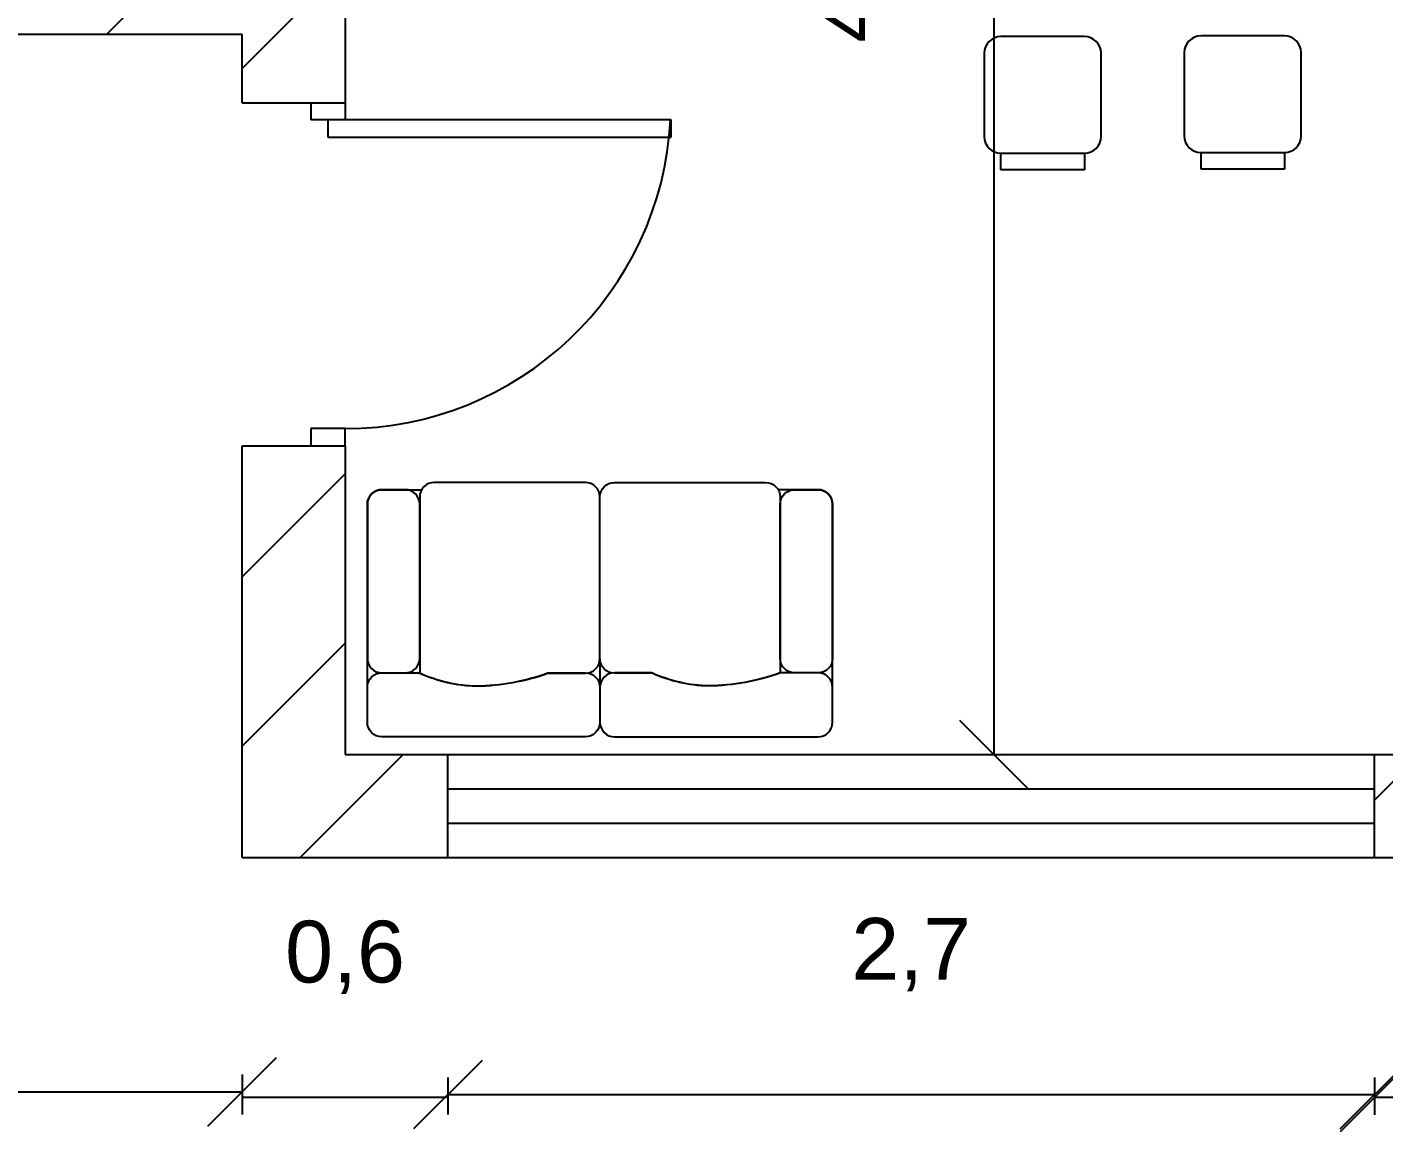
# Model space of a CAD drawing. Header units: metres. Extents: x 0 to 12.9, y 1.2 to 8.8.
# Drawn here: x 3.673 to 7.628, y 1.2 to 4.42 of the extents above; entities that cross this region are included whole.
import ezdxf

# ---------------------------------------------------------------- set-up
doc = ezdxf.new("R2010")
doc.units = ezdxf.units.M
doc.layers.add('SAGTA Muebles', color=7, linetype='Continuous')
doc.styles.get("Standard").update_dxf_attribs({"font": 'arial.ttf'})
doc.dimstyles.new('cota 100', dxfattribs={"dimtxt": 0.18, "dimasz": 0.2, "dimexe": 0.05, "dimexo": 0, "dimgap": 0.3, "dimtad": 1, "dimtxsty": 'Standard', "dimblk": 'OBLIQUE', "dimcen": 2.5, "dimadec": 0, "dimazin": 0, "dimtfac": 1, "dimtix": 1, "dimtmove": 2, "dimatfit": 3, "dimldrblk": 'OBLIQUE', "dimfxl": 0.05, "dimfxlon": 1, "dimarcsym": 0})

# ---------------------------------------------------------------- blocks, each defined once
blk = doc.blocks.new('_Oblique')
at = {"color": 0, "linetype": 'ByBlock', "lineweight": -2}
blk.add_line((-0.5, -0.5), (0.5, 0.5), dxfattribs=at)
blk = doc.blocks.new('*D30')
at = {"color": 0, "lineweight": -2, "transparency": 16777216}
for p, q in [((7.6, 1.3504), (7.6, 1.2504)), ((10.4, 1.3504), (10.4, 1.2504)), ((10.4, 1.3004), (7.6, 1.3004))]:
    blk.add_line(p, q, dxfattribs=at)
at = {"layer": 'Defpoints', "color": 0, "transparency": 16777216}
for p in [(7.6, 2), (10.4, 2), (7.6, 1.3004)]:
    blk.add_point(p, dxfattribs=at)
at = {"color": 0, "lineweight": -2, "transparency": 16777216, "xscale": 0.2, "yscale": 0.2, "zscale": 0.2, "rotation": 180}
blk.add_blockref('_Oblique', (7.6, 1.3004), dxfattribs=at)
at = {"color": 0, "lineweight": -2, "transparency": 16777216, "xscale": 0.2, "yscale": 0.2, "zscale": 0.2}
blk.add_blockref('_Oblique', (10.4, 1.3004), dxfattribs=at)
at = {"color": 0, "transparency": 16777216, "insert": (9, 1.7086), "char_height": 0.18, "attachment_point": 5}
blk.add_mtext('2,8', dxfattribs=at)
blk = doc.blocks.new('*D32')
at = {"color": 0, "lineweight": -2, "transparency": 16777216}
for p, q in [((4.9, 1.3588), (4.9, 1.2588)), ((7.6, 1.3588), (7.6, 1.2588)), ((7.6, 1.3088), (4.9, 1.3088))]:
    blk.add_line(p, q, dxfattribs=at)
at = {"layer": 'Defpoints', "color": 0, "transparency": 16777216}
for p in [(4.9, 2), (7.6, 2), (4.9, 1.3088)]:
    blk.add_point(p, dxfattribs=at)
at = {"color": 0, "lineweight": -2, "transparency": 16777216, "xscale": 0.2, "yscale": 0.2, "zscale": 0.2, "rotation": 180}
blk.add_blockref('_Oblique', (4.9, 1.3088), dxfattribs=at)
at = {"color": 0, "lineweight": -2, "transparency": 16777216, "xscale": 0.2, "yscale": 0.2, "zscale": 0.2}
blk.add_blockref('_Oblique', (7.6, 1.3088), dxfattribs=at)
at = {"color": 0, "transparency": 16777216, "insert": (6.25, 1.717), "char_height": 0.18, "attachment_point": 5}
blk.add_mtext('2,7', dxfattribs=at)
blk = doc.blocks.new('*D33')
at = {"color": 0, "lineweight": -2, "transparency": 16777216}
for p, q in [((4.3, 1.351), (4.3, 1.251)), ((4.9, 1.351), (4.9, 1.251)), ((4.9, 1.301), (4.3, 1.301))]:
    blk.add_line(p, q, dxfattribs=at)
at = {"layer": 'Defpoints', "color": 0, "transparency": 16777216}
for p in [(4.3, 2), (4.9, 2), (4.3, 1.301)]:
    blk.add_point(p, dxfattribs=at)
at = {"color": 0, "transparency": 16777216, "insert": (4.6, 1.7091), "char_height": 0.18, "attachment_point": 5}
blk.add_mtext('0,6', dxfattribs=at)
blk = doc.blocks.new('*D42')
at = {"color": 0, "lineweight": -2, "transparency": 16777216}
for p, q in [((2.3, 1.3673), (2.3, 1.2673)), ((4.3, 1.3673), (4.3, 1.2673)), ((2.3, 1.3173), (4.3, 1.3173))]:
    blk.add_line(p, q, dxfattribs=at)
at = {"layer": 'Defpoints', "color": 0, "transparency": 16777216}
for p in [(2.3, 2), (4.3, 2), (4.3, 1.3173)]:
    blk.add_point(p, dxfattribs=at)
at = {"color": 0, "lineweight": -2, "transparency": 16777216, "xscale": 0.2, "yscale": 0.2, "zscale": 0.2, "rotation": 180}
blk.add_blockref('_Oblique', (2.3, 1.3173), dxfattribs=at)
at = {"color": 0, "lineweight": -2, "transparency": 16777216, "xscale": 0.2, "yscale": 0.2, "zscale": 0.2}
blk.add_blockref('_Oblique', (4.3, 1.3173), dxfattribs=at)
at = {"color": 0, "transparency": 16777216, "insert": (3.3, 1.7077), "char_height": 0.18, "attachment_point": 5}
blk.add_mtext('2', dxfattribs=at)
blk = doc.blocks.new('*D43')
at = {"color": 0, "lineweight": -2, "transparency": 16777216}
for p, q in [((3.3555, 3.2), (3.2555, 3.2)), ((3.3055, 2), (3.3055, 3.2)), ((3.3555, 2), (3.2555, 2))]:
    blk.add_line(p, q, dxfattribs=at)
at = {"layer": 'Defpoints', "color": 0, "transparency": 16777216}
for p in [(3.3055, 3.2), (4.3, 3.2), (4.3, 2)]:
    blk.add_point(p, dxfattribs=at)
at = {"color": 0, "lineweight": -2, "transparency": 16777216, "xscale": 0.2, "yscale": 0.2, "zscale": 0.2}
for p, rotation in [((3.3055, 3.2), 90), ((3.3055, 2), 270)]:
    blk.add_blockref('_Oblique', p, dxfattribs=dict(at, rotation=rotation))
at = {"color": 0, "transparency": 16777216, "insert": (2.8974, 2.6), "char_height": 0.18, "attachment_point": 5, "rotation": 90}
blk.add_mtext('1,2', dxfattribs=at)
blk = doc.blocks.new('*D44')
at = {"color": 0, "lineweight": -2, "transparency": 16777216}
for p, q in [((3.3579, 4.2), (3.2579, 4.2)), ((3.3079, 3.2), (3.3079, 4.2)), ((3.3579, 3.2), (3.2579, 3.2))]:
    blk.add_line(p, q, dxfattribs=at)
at = {"layer": 'Defpoints', "color": 0, "transparency": 16777216}
for p in [(3.3079, 4.2), (4.3, 4.2), (4.3, 3.2)]:
    blk.add_point(p, dxfattribs=at)
at = {"color": 0, "lineweight": -2, "transparency": 16777216, "xscale": 0.2, "yscale": 0.2, "zscale": 0.2}
for p, rotation in [((3.3079, 4.2), 90), ((3.3079, 3.2), 270)]:
    blk.add_blockref('_Oblique', p, dxfattribs=dict(at, rotation=rotation))
at = {"color": 0, "transparency": 16777216, "insert": (2.9175, 3.7), "char_height": 0.18, "attachment_point": 5, "rotation": 90}
blk.add_mtext('1', dxfattribs=at)
blk = doc.blocks.new('*D56')
at = {"color": 0, "lineweight": -2, "transparency": 16777216}
for p, q in [((6.4409, 6.8), (6.5409, 6.8)), ((6.4909, 6.8), (6.4909, 2.3)), ((6.4409, 2.3), (6.5409, 2.3))]:
    blk.add_line(p, q, dxfattribs=at)
at = {"layer": 'Defpoints', "color": 0, "transparency": 16777216}
for p in [(4.6, 6.8), (4.6, 2.3), (6.4909, 2.3)]:
    blk.add_point(p, dxfattribs=at)
at = {"color": 0, "lineweight": -2, "transparency": 16777216, "xscale": 0.2, "yscale": 0.2, "zscale": 0.2}
for p, rotation in [((6.4909, 6.8), 90), ((6.4909, 2.3), 270)]:
    blk.add_blockref('_Oblique', p, dxfattribs=dict(at, rotation=rotation))
at = {"color": 0, "transparency": 16777216, "insert": (6.0831, 4.55), "char_height": 0.18, "attachment_point": 5, "rotation": 90}
blk.add_mtext('4,5', dxfattribs=at)

msp = doc.modelspace()

# ---------------------------------------------------------------- hatches: boundary and pattern name
h = msp.add_hatch()
h.set_pattern_fill('ANSI31', color=256, scale=0.11)
h.paths.add_polyline_path([(8.9, 7.1), (2, 7.1), (2, 6.55), (2.3, 6.55), (2.3, 6.8), (8.9, 6.8)])
h.paths.add_polyline_path([(4.6, 4.7), (2.3, 4.7), (2.3, 4.95), (2, 4.95), (2, 4.4), (2.3, 4.4), (4.3, 4.4), (4.3, 4.2), (4.6, 4.2)])
h.paths.add_polyline_path([(4.6, 3.2), (4.3, 3.2), (4.3, 2), (4.9, 2), (4.9, 2.3), (4.6, 2.3)])
h.paths.add_polyline_path([(10.4, 2.3), (7.6, 2.3), (7.6, 2), (10.4, 2)])
h.paths.add_polyline_path([(12.1, 7.1), (10.1, 7.1), (10.1, 6.8), (11.8, 6.8), (11.8, 2.3), (11.6, 2.3), (11.6, 2), (12.1, 2)])

# ---------------------------------------------------------------- linework, layer by layer
for p, q in [((4.6, 4.7), (4.6, 4.2)), ((2.3, 4.4), (4.3, 4.4)), ((4.3, 4.2), (4.3, 4.4)), ((6.7546, 4.3926), (6.5117, 4.3926)), ((7.3375, 4.3947), (7.0946, 4.3947)), ((6.4631, 4.3441), (6.4631, 4.1012)), ((6.8032, 4.1012), (6.8032, 4.3441)), ((7.046, 4.3462), (7.046, 4.1033)), ((7.3861, 4.1033), (7.3861, 4.3462)), ((4.3, 4.2), (4.6, 4.2)), ((4.5, 4.2), (4.5, 4.15)), ((4.6, 4.2), (4.6, 4.15)), ((4.6, 4.15), (4.5, 4.15)), ((4.55, 4.15), (4.55, 4.1)), ((5.55, 4.15), (4.55, 4.15)), ((5.55, 4.1), (5.55, 4.15)), ((4.55, 4.1), (5.55, 4.1)), ((6.5117, 4.0526), (6.7546, 4.0526)), ((6.5117, 4.004), (6.5117, 4.0526)), ((6.7546, 4.0526), (6.7546, 4.004)), ((7.0946, 4.0547), (7.3375, 4.0547)), ((7.0946, 4.0061), (7.0946, 4.0547)), ((7.3375, 4.0547), (7.3375, 4.0061)), ((6.7546, 4.004), (6.5117, 4.004)), ((7.3375, 4.0061), (7.0946, 4.0061)), ((4.5, 3.25), (4.5, 3.2)), ((4.6, 3.25), (4.5, 3.25)), ((4.6, 3.2), (4.6, 3.25)), ((4.3, 2), (4.3, 3.2)), ((4.3, 3.2), (4.6, 3.2)), ((4.6, 3.2), (4.6, 2.3)), ((4.3, 2), (4.3, 2.3)), ((4.6, 2.3), (11.8, 2.3)), ((4.9, 2), (4.9, 2.3)), ((7.6, 2), (7.6, 2.3)), ((4.9, 2.2), (7.6, 2.2)), ((4.9, 2.1), (7.6, 2.1)), ((4.3, 2), (4.9, 2)), ((4.9, 2), (7.6, 2)), ((7.6, 2), (10.4, 2))]:
    msp.add_line(p, q)
for centre, radius, start, end in [((6.5117, 4.3441), 0.0486, 90, 180), ((6.7546, 4.3441), 0.0486, 0, 90), ((7.0946, 4.3462), 0.0486, 90, 180), ((7.3375, 4.3462), 0.0486, 0, 90), ((4.6, 4.2), 0.95, 270, 356.983), ((6.5117, 4.1012), 0.0486, 180, 270), ((6.7546, 4.1012), 0.0486, 270, 0), ((7.0946, 4.1033), 0.0486, 180, 270), ((7.3375, 4.1033), 0.0486, 270, 0)]:
    msp.add_arc(centre, radius, start, end)
at = {"layer": 'SAGTA Muebles'}
for points in [[(5.1903, 3.0933), (4.8599, 3.0933, 0.414214), (4.8175, 3.0509), (4.8175, 2.5383)], [(5.1903, 2.5372), (5.3004, 2.5372, 0.414214), (5.3428, 2.5796), (5.3428, 3.0509, 0.414214), (5.3004, 3.0933), (5.1903, 3.0933)], [(5.4953, 2.5372), (5.3852, 2.5372, -0.414214), (5.3428, 2.5796), (5.3428, 3.0509, -0.414214), (5.3852, 3.0933), (5.4953, 3.0933)], [(5.4953, 3.0933), (5.8257, 3.0933, -0.414214), (5.8681, 3.0509), (5.8681, 2.5383)], [(4.665, 2.7501), (4.665, 2.5807, 0.414214), (4.7073, 2.5383), (4.7751, 2.5383, 0.414214), (4.8175, 2.5807), (4.8175, 3.0297, 0.414214), (4.7751, 3.0721), (4.7073, 3.0721, 0.414214), (4.665, 3.0297), (4.665, 2.7501)], [(5.0039, 2.3519), (4.7073, 2.3519, -0.414214), (4.665, 2.3943), (4.665, 3.0297, -0.414214), (4.7073, 3.0721), (4.8232, 3.0721, -0.262708)], [(5.6393, 2.3519), (5.9783, 2.3519, 0.414214), (6.0206, 2.3943), (6.0206, 3.0297, 0.414214), (5.9783, 3.0721), (5.8624, 3.0721, 0.262708)], [(6.0206, 2.7501), (6.0206, 2.5807, -0.414214), (5.9783, 2.5383), (5.9105, 2.5383, -0.414214), (5.8681, 2.5807), (5.8681, 3.0297, -0.414214), (5.9105, 3.0721), (5.9783, 3.0721, -0.414214), (6.0206, 3.0297), (6.0206, 2.7501)], [(5.3428, 2.5796), (5.3428, 2.3943, -0.414214), (5.3004, 2.3519), (5.0039, 2.3519)], [(5.3428, 2.5796), (5.3428, 2.3943, 0.414214), (5.3852, 2.3519), (5.6393, 2.3519)], [(4.8175, 2.5383, -0.000001), (4.8175, 2.5383, 0.102129), (4.9842, 2.4999, 0.081293), (5.1903, 2.5372)], [(5.8681, 2.5383, 0.000001), (5.8681, 2.5383, -0.082193), (5.659, 2.4999, -0.101394), (5.4953, 2.5372)]]:
    msp.add_lwpolyline(points, format="xyb", dxfattribs=at)
for points in [[(4.9827, 2.3519), (4.7073, 2.3519, -0.414214), (4.665, 2.3943), (4.665, 2.4959, -0.414214), (4.7073, 2.5383), (4.8164, 2.5383), (4.8164, 2.5383, 0.10218), (4.9827, 2.5001, 0.082193), (5.1914, 2.5383, -0.236068), (5.1914, 2.5383), (5.3004, 2.5383, -0.414214), (5.3428, 2.4959), (5.3428, 2.3943, -0.414214), (5.3004, 2.3519)], [(5.6605, 2.3519), (5.9783, 2.3519, 0.414214), (6.0206, 2.3943), (6.0206, 2.4959, 0.414214), (5.9783, 2.5383), (5.8692, 2.5383), (5.8692, 2.5383, -0.082193), (5.6605, 2.5001, -0.10218), (5.4942, 2.5383, 0.236068), (5.4942, 2.5383), (5.3852, 2.5383, 0.414214), (5.3428, 2.4959), (5.3428, 2.3943, 0.414214), (5.3852, 2.3519)]]:
    msp.add_lwpolyline(points, format="xyb", close=True, dxfattribs=at)

# ---------------------------------------------------------------- dimensions: what is measured, and where the dimension line sits
for base, p1, p2, picture, middle in [((6.4909, 2.3), (4.6, 6.8), (4.6, 2.3), '*D56', (6.0831, 4.55)), ((3.3079, 4.2), (4.3, 3.2), (4.3, 4.2), '*D44', (2.9175, 3.7)), ((3.3055, 3.2), (4.3, 2), (4.3, 3.2), '*D43', (2.8974, 2.6))]:
    dim = msp.add_linear_dim(base=base, p1=p1, p2=p2, angle=90, dimstyle='cota 100')
    dim.commit()
    dim.dimension.update_dxf_attribs({"geometry": picture, "text_midpoint": middle})
for base, p1, p2, picture, middle in [((4.3, 1.3173), (2.3, 2), (4.3, 2), '*D42', (3.3, 1.7077)), ((4.3, 1.301), (4.9, 2), (4.3, 2), '*D33', (4.6, 1.7091)), ((4.9, 1.3088), (7.6, 2), (4.9, 2), '*D32', (6.25, 1.717)), ((7.6, 1.3004), (10.4, 2), (7.6, 2), '*D30', (9, 1.7086))]:
    dim = msp.add_linear_dim(base=base, p1=p1, p2=p2, dimstyle='cota 100')
    dim.commit()
    dim.dimension.update_dxf_attribs({"geometry": picture, "text_midpoint": middle})

doc.saveas('drawing.dxf')
